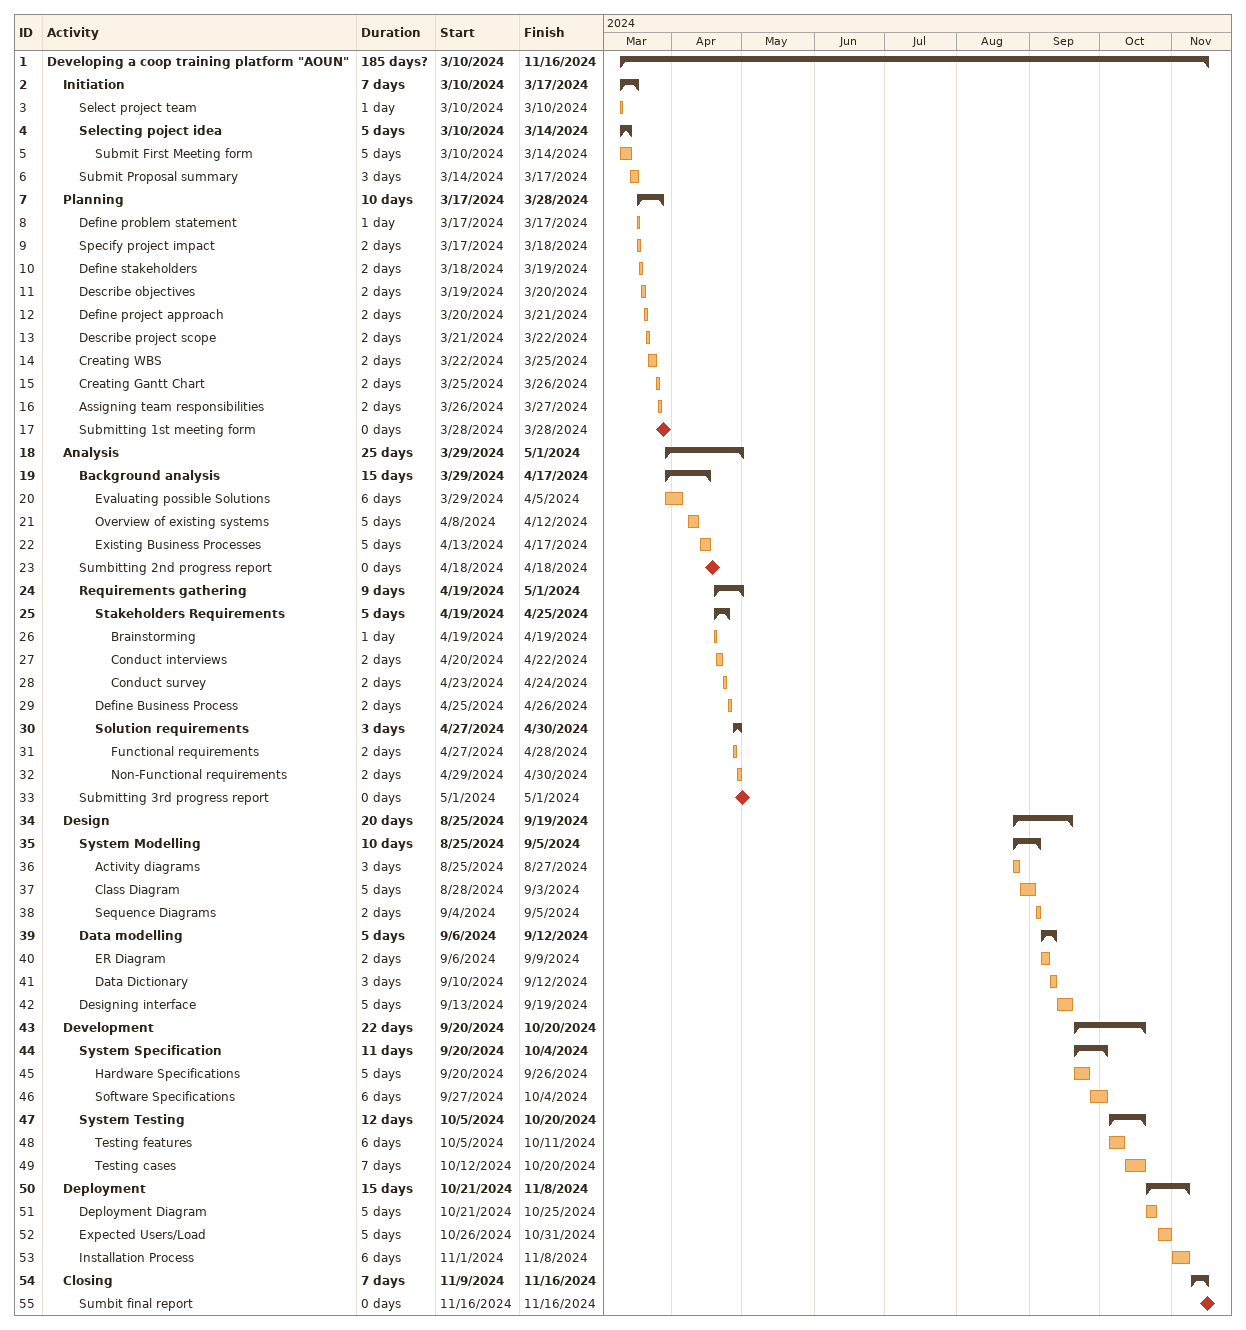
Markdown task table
| ID | Level | Task | Duration | Start | Finish |
|---|---|---|---|---|---|
| 1 | 1 | **Developing a coop training platform "AOUN"** | 185d? | 2024-03-10 | 2024-11-16 |
| 2 | 2 | **Initiation** | 7d | 2024-03-10 | 2024-03-17 |
| 3 | 3 | Select project team | 1d | 2024-03-10 | 2024-03-10 |
| 4 | 3 | **Selecting poject idea** | 5d | 2024-03-10 | 2024-03-14 |
| 5 | 4 | Submit First Meeting form | 5d | 2024-03-10 | 2024-03-14 |
| 6 | 3 | Submit Proposal summary | 3d | 2024-03-14 | 2024-03-17 |
| 7 | 2 | **Planning** | 10d | 2024-03-17 | 2024-03-28 |
| 8 | 3 | Define problem statement | 1d | 2024-03-17 | 2024-03-17 |
| 9 | 3 | Specify project impact | 2d | 2024-03-17 | 2024-03-18 |
| 10 | 3 | Define stakeholders | 2d | 2024-03-18 | 2024-03-19 |
| 11 | 3 | Describe objectives | 2d | 2024-03-19 | 2024-03-20 |
| 12 | 3 | Define project approach | 2d | 2024-03-20 | 2024-03-21 |
| 13 | 3 | Describe project scope | 2d | 2024-03-21 | 2024-03-22 |
| 14 | 3 | Creating WBS | 2d | 2024-03-22 | 2024-03-25 |
| 15 | 3 | Creating Gantt Chart | 2d | 2024-03-25 | 2024-03-26 |
| 16 | 3 | Assigning team responsibilities | 2d | 2024-03-26 | 2024-03-27 |
| 17 | 3 | Submitting 1st meeting form | 0d | 2024-03-28 | 2024-03-28 |
| 18 | 2 | **Analysis** | 25d | 2024-03-29 | 2024-05-01 |
| 19 | 3 | **Background analysis** | 15d | 2024-03-29 | 2024-04-17 |
| 20 | 4 | Evaluating possible Solutions | 6d | 2024-03-29 | 2024-04-05 |
| 21 | 4 | Overview of existing systems | 5d | 2024-04-08 | 2024-04-12 |
| 22 | 4 | Existing Business Processes | 5d | 2024-04-13 | 2024-04-17 |
| 23 | 3 | Sumbitting 2nd progress report | 0d | 2024-04-18 | 2024-04-18 |
| 24 | 3 | **Requirements gathering** | 9d | 2024-04-19 | 2024-05-01 |
| 25 | 4 | **Stakeholders Requirements** | 5d | 2024-04-19 | 2024-04-25 |
| 26 | 5 | Brainstorming | 1d | 2024-04-19 | 2024-04-19 |
| 27 | 5 | Conduct interviews | 2d | 2024-04-20 | 2024-04-22 |
| 28 | 5 | Conduct survey | 2d | 2024-04-23 | 2024-04-24 |
| 29 | 4 | Define Business Process | 2d | 2024-04-25 | 2024-04-26 |
| 30 | 4 | **Solution requirements** | 3d | 2024-04-27 | 2024-04-30 |
| 31 | 5 | Functional requirements | 2d | 2024-04-27 | 2024-04-28 |
| 32 | 5 | Non-Functional requirements | 2d | 2024-04-29 | 2024-04-30 |
| 33 | 3 | Submitting 3rd progress report | 0d | 2024-05-01 | 2024-05-01 |
| 34 | 2 | **Design** | 20d | 2024-08-25 | 2024-09-19 |
| 35 | 3 | **System Modelling** | 10d | 2024-08-25 | 2024-09-05 |
| 36 | 4 | Activity diagrams | 3d | 2024-08-25 | 2024-08-27 |
| 37 | 4 | Class Diagram | 5d | 2024-08-28 | 2024-09-03 |
| 38 | 4 | Sequence Diagrams | 2d | 2024-09-04 | 2024-09-05 |
| 39 | 3 | **Data modelling** | 5d | 2024-09-06 | 2024-09-12 |
| 40 | 4 | ER Diagram | 2d | 2024-09-06 | 2024-09-09 |
| 41 | 4 | Data Dictionary | 3d | 2024-09-10 | 2024-09-12 |
| 42 | 3 | Designing interface | 5d | 2024-09-13 | 2024-09-19 |
| 43 | 2 | **Development** | 22d | 2024-09-20 | 2024-10-20 |
| 44 | 3 | **System Specification** | 11d | 2024-09-20 | 2024-10-04 |
| 45 | 4 | Hardware Specifications | 5d | 2024-09-20 | 2024-09-26 |
| 46 | 4 | Software Specifications | 6d | 2024-09-27 | 2024-10-04 |
| 47 | 3 | **System Testing** | 12d | 2024-10-05 | 2024-10-20 |
| 48 | 4 | Testing features | 6d | 2024-10-05 | 2024-10-11 |
| 49 | 4 | Testing cases | 7d | 2024-10-12 | 2024-10-20 |
| 50 | 2 | **Deployment** | 15d | 2024-10-21 | 2024-11-08 |
| 51 | 3 | Deployment Diagram | 5d | 2024-10-21 | 2024-10-25 |
| 52 | 3 | Expected Users/Load | 5d | 2024-10-26 | 2024-10-31 |
| 53 | 3 | Installation Process | 6d | 2024-11-01 | 2024-11-08 |
| 54 | 2 | **Closing** | 7d | 2024-11-09 | 2024-11-16 |
| 55 | 3 | Sumbit final report | 0d | 2024-11-16 | 2024-11-16 |
